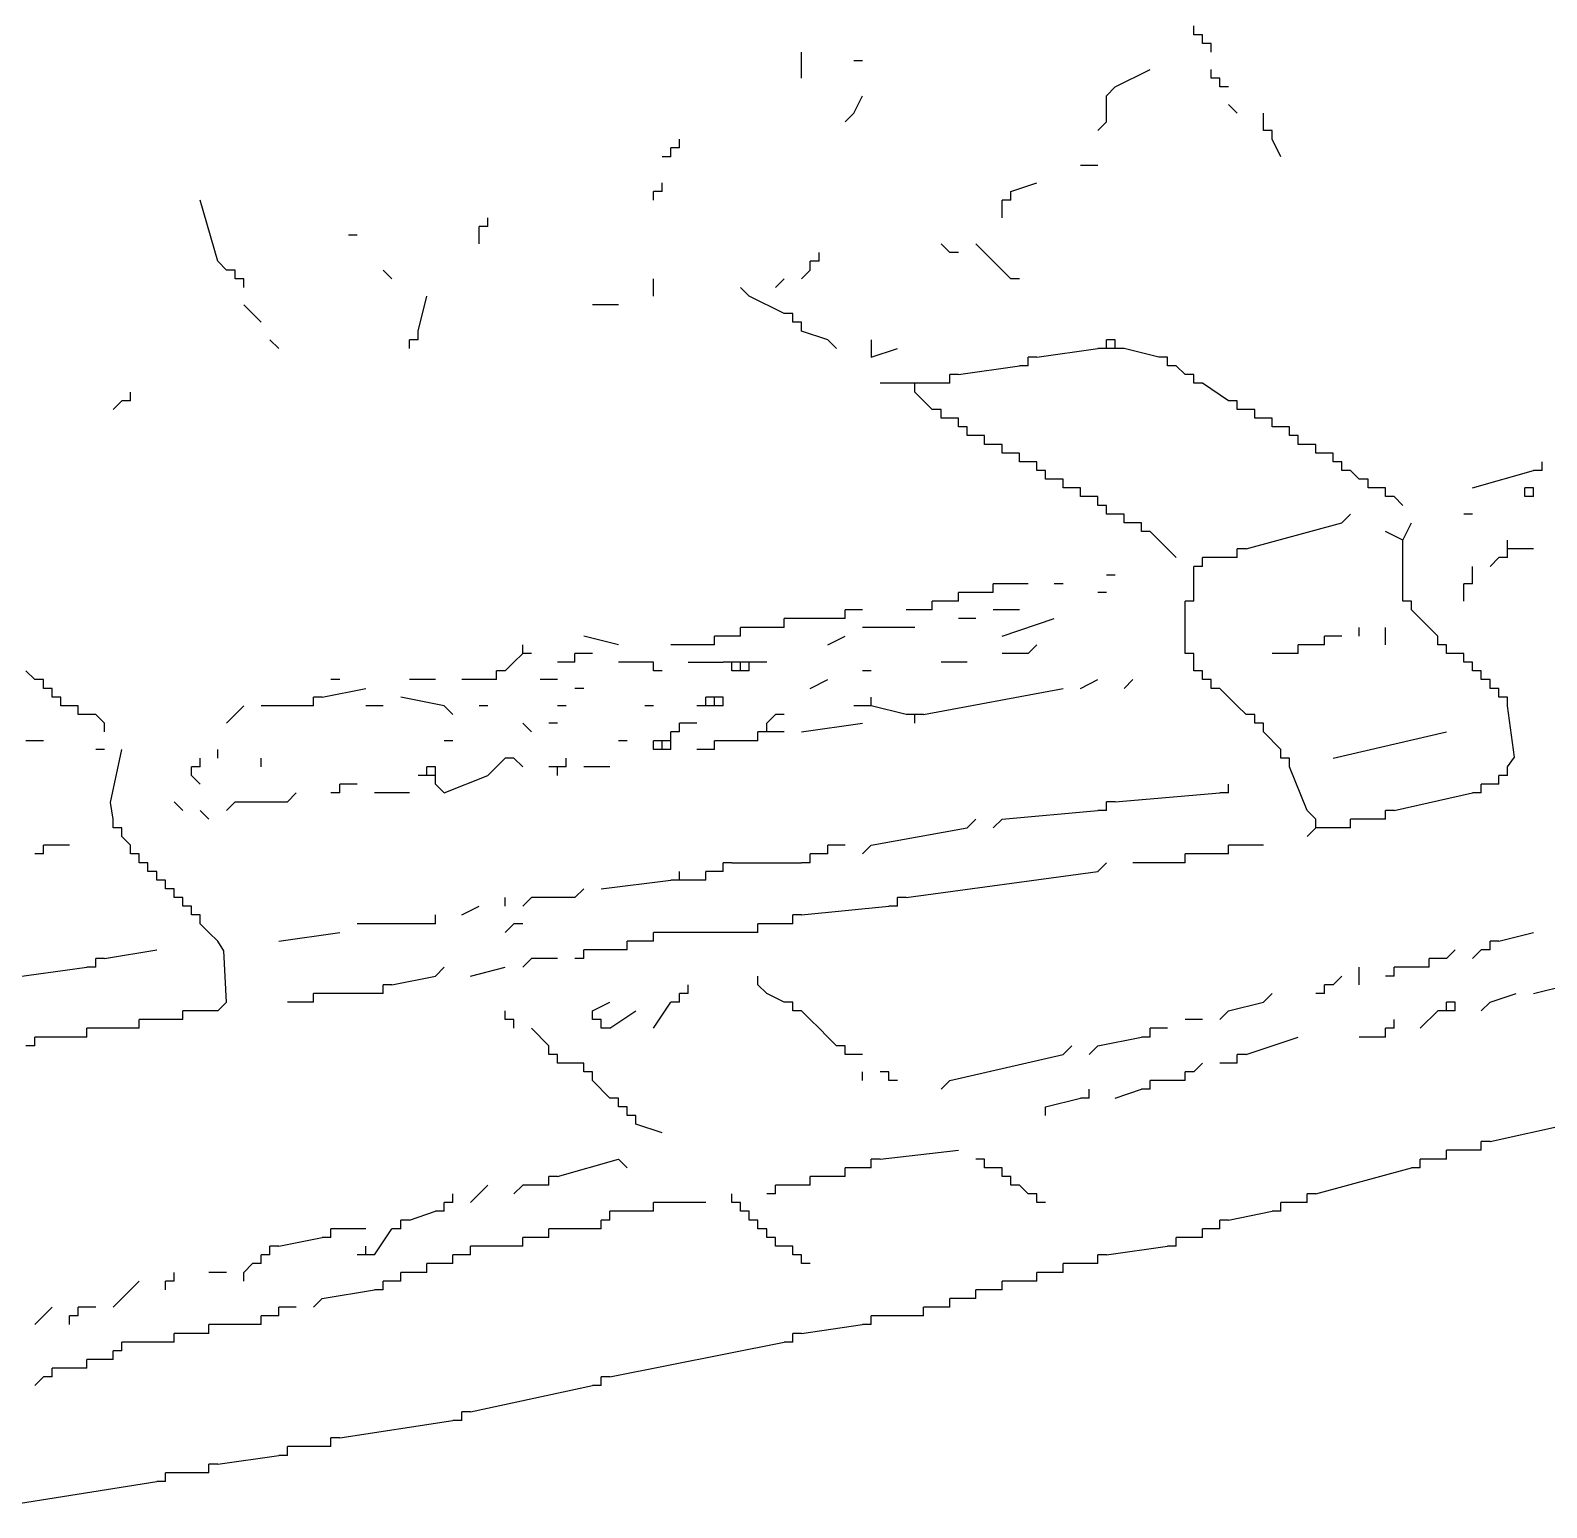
# Model space of a CAD drawing. Extents: x 0.03 to 8.61, y 0.04 to 5.34.
# Drawn here: x 5.547 to 6.765, y 0.448 to 1.635 of the extents above; entities that cross this region are included whole.
import ezdxf

# ---------------------------------------------------------------- set-up
doc = ezdxf.new("R2010")
doc.units = 0

msp = doc.modelspace()

# ---------------------------------------------------------------- linework, layer by layer
at = {"color": 7, "linetype": 'CONTINUOUS'}
for p, q in [((6.482, 1.631), (6.482, 1.638)), ((6.489, 1.631), (6.482, 1.631)), ((6.489, 1.624), (6.489, 1.631)), ((6.496, 1.624), (6.489, 1.624)), ((6.496, 1.617), (6.496, 1.624)), ((6.216, 1.61), (6.209, 1.61)), ((6.419, 1.589), (6.447, 1.603)), ((6.496, 1.596), (6.496, 1.603)), ((6.503, 1.596), (6.496, 1.596)), ((6.503, 1.589), (6.503, 1.596)), ((6.412, 1.582), (6.419, 1.589)), ((6.51, 1.589), (6.503, 1.589)), ((6.412, 1.561), (6.412, 1.582)), ((6.517, 1.568), (6.51, 1.575)), ((6.202, 1.561), (6.209, 1.568)), ((6.405, 1.554), (6.412, 1.561)), ((6.538, 1.561), (6.538, 1.568)), ((6.538, 1.554), (6.538, 1.561)), ((6.545, 1.554), (6.538, 1.554)), ((6.545, 1.547), (6.545, 1.554)), ((6.552, 1.533), (6.545, 1.547)), ((6.405, 1.526), (6.391, 1.526)), ((6.055, 1.505), (6.055, 1.512)), ((6.335, 1.505), (6.356, 1.512)), ((6.055, 1.505), (6.048, 1.505)), ((6.048, 1.498), (6.048, 1.505)), ((6.335, 1.498), (6.335, 1.505)), ((6.335, 1.498), (6.328, 1.498)), ((6.328, 1.491), (6.328, 1.498)), ((6.328, 1.484), (6.328, 1.491)), ((5.915, 1.477), (5.908, 1.477)), ((5.908, 1.47), (5.908, 1.477)), ((5.915, 1.477), (5.915, 1.484)), ((5.908, 1.463), (5.908, 1.47)), ((6.286, 1.456), (6.279, 1.463)), ((6.314, 1.456), (6.307, 1.463)), ((6.181, 1.449), (6.181, 1.456)), ((6.293, 1.456), (6.286, 1.456)), ((6.321, 1.449), (6.314, 1.456)), ((5.705, 1.442), (5.698, 1.449)), ((5.712, 1.442), (5.705, 1.442)), ((5.712, 1.435), (5.712, 1.442)), ((6.167, 1.435), (6.174, 1.442)), ((6.181, 1.449), (6.174, 1.449)), ((6.174, 1.442), (6.174, 1.449)), ((6.328, 1.442), (6.321, 1.449)), ((6.335, 1.435), (6.328, 1.442)), ((5.719, 1.435), (5.712, 1.435)), ((5.719, 1.428), (5.719, 1.435)), ((6.048, 1.421), (6.048, 1.435)), ((6.125, 1.421), (6.118, 1.428)), ((6.146, 1.428), (6.153, 1.435)), ((6.342, 1.435), (6.335, 1.435)), ((5.726, 1.407), (5.719, 1.414)), ((5.859, 1.393), (5.866, 1.421)), ((6.02, 1.414), (5.999, 1.414)), ((6.153, 1.407), (6.125, 1.421)), ((5.733, 1.4), (5.726, 1.407)), ((6.16, 1.407), (6.153, 1.407)), ((6.16, 1.4), (6.16, 1.407)), ((5.859, 1.386), (5.859, 1.393)), ((6.167, 1.4), (6.16, 1.4)), ((6.167, 1.393), (6.167, 1.4)), ((6.188, 1.386), (6.167, 1.393)), ((5.747, 1.379), (5.74, 1.386)), ((5.859, 1.386), (5.852, 1.386)), ((5.852, 1.379), (5.852, 1.386)), ((6.195, 1.379), (6.188, 1.386)), ((6.223, 1.386), (6.223, 1.372)), ((6.223, 1.372), (6.244, 1.379)), ((6.356, 1.372), (6.405, 1.379)), ((6.419, 1.386), (6.412, 1.386)), ((6.412, 1.379), (6.412, 1.386)), ((6.419, 1.379), (6.419, 1.386)), ((6.293, 1.358), (6.342, 1.365)), ((6.356, 1.372), (6.349, 1.372)), ((6.349, 1.365), (6.349, 1.372)), ((6.293, 1.358), (6.286, 1.358)), ((6.286, 1.351), (6.286, 1.358)), ((5.628, 1.337), (5.628, 1.344)), ((6.251, 1.351), (6.23, 1.351)), ((6.258, 1.351), (6.251, 1.351)), ((6.265, 1.351), (6.258, 1.351)), ((6.258, 1.344), (6.258, 1.351)), ((6.279, 1.351), (6.265, 1.351)), ((6.489, 1.351), (6.482, 1.351)), ((5.614, 1.33), (5.621, 1.337)), ((5.628, 1.337), (5.621, 1.337)), ((6.279, 1.33), (6.272, 1.33)), ((6.279, 1.323), (6.279, 1.33)), ((6.524, 1.33), (6.517, 1.33)), ((6.286, 1.323), (6.279, 1.323)), ((6.293, 1.323), (6.286, 1.323)), ((6.293, 1.316), (6.293, 1.323)), ((6.3, 1.316), (6.293, 1.316)), ((6.3, 1.309), (6.3, 1.316)), ((6.538, 1.323), (6.531, 1.323)), ((6.552, 1.316), (6.545, 1.316)), ((6.307, 1.309), (6.3, 1.309)), ((6.314, 1.309), (6.307, 1.309)), ((6.314, 1.302), (6.314, 1.309)), ((6.321, 1.302), (6.314, 1.302)), ((6.328, 1.302), (6.321, 1.302)), ((6.328, 1.295), (6.328, 1.302)), ((6.335, 1.295), (6.328, 1.295)), ((6.342, 1.295), (6.335, 1.295)), ((6.342, 1.288), (6.342, 1.295)), ((6.573, 1.302), (6.566, 1.302)), ((6.587, 1.295), (6.58, 1.295)), ((6.349, 1.288), (6.342, 1.288)), ((6.356, 1.288), (6.349, 1.288)), ((6.356, 1.281), (6.356, 1.288)), ((6.363, 1.281), (6.356, 1.281)), ((6.363, 1.274), (6.363, 1.281)), ((6.601, 1.288), (6.594, 1.288)), ((6.601, 1.281), (6.601, 1.288)), ((6.608, 1.281), (6.601, 1.281)), ((6.615, 1.274), (6.608, 1.281)), ((6.706, 1.267), (6.755, 1.281)), ((6.762, 1.281), (6.755, 1.281)), ((6.762, 1.281), (6.762, 1.288)), ((6.37, 1.274), (6.363, 1.274)), ((6.377, 1.274), (6.37, 1.274)), ((6.377, 1.267), (6.377, 1.274)), ((6.384, 1.267), (6.377, 1.267)), ((6.391, 1.267), (6.384, 1.267)), ((6.391, 1.26), (6.391, 1.267)), ((6.622, 1.274), (6.615, 1.274)), ((6.622, 1.267), (6.622, 1.274)), ((6.629, 1.267), (6.622, 1.267)), ((6.636, 1.267), (6.629, 1.267)), ((6.748, 1.26), (6.748, 1.267)), ((6.398, 1.26), (6.391, 1.26)), ((6.405, 1.26), (6.398, 1.26)), ((6.405, 1.253), (6.405, 1.26)), ((6.643, 1.26), (6.636, 1.26)), ((6.65, 1.253), (6.643, 1.26)), ((6.412, 1.253), (6.405, 1.253)), ((6.412, 1.246), (6.412, 1.253)), ((6.419, 1.246), (6.412, 1.246)), ((6.426, 1.246), (6.419, 1.246)), ((6.426, 1.239), (6.426, 1.246)), ((6.601, 1.239), (6.608, 1.246)), ((6.433, 1.239), (6.426, 1.239)), ((6.447, 1.232), (6.44, 1.232)), ((6.461, 1.218), (6.447, 1.232)), ((6.524, 1.218), (6.601, 1.239)), ((6.65, 1.225), (6.636, 1.232)), ((6.65, 1.225), (6.657, 1.239)), ((6.468, 1.211), (6.461, 1.218)), ((6.524, 1.218), (6.517, 1.218)), ((6.517, 1.211), (6.517, 1.218)), ((6.65, 1.183), (6.65, 1.225)), ((6.741, 1.218), (6.734, 1.218)), ((6.734, 1.211), (6.734, 1.218)), ((6.496, 1.211), (6.489, 1.211)), ((6.489, 1.204), (6.489, 1.211)), ((6.51, 1.211), (6.496, 1.211)), ((6.517, 1.211), (6.51, 1.211)), ((6.72, 1.204), (6.727, 1.211)), ((6.734, 1.211), (6.727, 1.211)), ((6.419, 1.197), (6.412, 1.197)), ((6.489, 1.204), (6.482, 1.204)), ((6.482, 1.197), (6.482, 1.204)), ((6.482, 1.183), (6.482, 1.197)), ((6.706, 1.197), (6.706, 1.204)), ((6.706, 1.19), (6.706, 1.197)), ((6.3, 1.183), (6.293, 1.183)), ((6.293, 1.176), (6.293, 1.183)), ((6.314, 1.183), (6.3, 1.183)), ((6.321, 1.183), (6.314, 1.183)), ((6.328, 1.19), (6.321, 1.19)), ((6.321, 1.183), (6.321, 1.19)), ((6.349, 1.19), (6.328, 1.19)), ((6.377, 1.19), (6.37, 1.19)), ((6.482, 1.176), (6.482, 1.183)), ((6.65, 1.176), (6.65, 1.183)), ((6.706, 1.19), (6.699, 1.19)), ((6.699, 1.183), (6.699, 1.19)), ((6.279, 1.176), (6.272, 1.176)), ((6.272, 1.169), (6.272, 1.176)), ((6.286, 1.176), (6.279, 1.176)), ((6.293, 1.176), (6.286, 1.176)), ((6.482, 1.176), (6.475, 1.176)), ((6.475, 1.169), (6.475, 1.176)), ((6.657, 1.176), (6.65, 1.176)), ((6.657, 1.169), (6.657, 1.176)), ((6.16, 1.162), (6.153, 1.162)), ((6.153, 1.155), (6.153, 1.162)), ((6.195, 1.162), (6.16, 1.162)), ((6.202, 1.162), (6.195, 1.162)), ((6.209, 1.169), (6.202, 1.169)), ((6.202, 1.162), (6.202, 1.169)), ((6.216, 1.169), (6.209, 1.169)), ((6.265, 1.169), (6.251, 1.169)), ((6.272, 1.169), (6.265, 1.169)), ((6.475, 1.141), (6.475, 1.169)), ((6.671, 1.155), (6.657, 1.169)), ((6.02, 1.141), (5.992, 1.148)), ((6.104, 1.148), (6.097, 1.148)), ((6.097, 1.141), (6.097, 1.148)), ((6.111, 1.148), (6.104, 1.148)), ((6.118, 1.148), (6.111, 1.148)), ((6.125, 1.155), (6.118, 1.155)), ((6.118, 1.148), (6.118, 1.155)), ((6.146, 1.155), (6.125, 1.155)), ((6.153, 1.155), (6.146, 1.155)), ((6.258, 1.155), (6.216, 1.155)), ((6.594, 1.148), (6.587, 1.148)), ((6.587, 1.141), (6.587, 1.148)), ((6.601, 1.148), (6.594, 1.148)), ((6.615, 1.148), (6.615, 1.155)), ((6.636, 1.141), (6.636, 1.155)), ((6.678, 1.148), (6.671, 1.155)), ((6.678, 1.141), (6.678, 1.148)), ((5.936, 1.127), (5.943, 1.134)), ((5.943, 1.134), (5.943, 1.141)), ((5.95, 1.134), (5.943, 1.134)), ((5.992, 1.134), (5.985, 1.134)), ((5.985, 1.127), (5.985, 1.134)), ((5.999, 1.134), (5.992, 1.134)), ((6.09, 1.141), (6.062, 1.141)), ((6.097, 1.141), (6.09, 1.141)), ((6.475, 1.134), (6.475, 1.141)), ((6.482, 1.134), (6.475, 1.134)), ((6.482, 1.127), (6.482, 1.134)), ((6.559, 1.134), (6.545, 1.134)), ((6.566, 1.134), (6.559, 1.134)), ((6.573, 1.141), (6.566, 1.141)), ((6.566, 1.134), (6.566, 1.141)), ((6.58, 1.141), (6.573, 1.141)), ((6.587, 1.141), (6.58, 1.141)), ((6.685, 1.141), (6.678, 1.141)), ((6.685, 1.134), (6.685, 1.141)), ((6.692, 1.134), (6.685, 1.134)), ((6.699, 1.134), (6.692, 1.134)), ((5.929, 1.12), (5.936, 1.127)), ((5.978, 1.127), (5.971, 1.127)), ((5.985, 1.127), (5.978, 1.127)), ((6.041, 1.127), (6.02, 1.127)), ((6.482, 1.12), (6.482, 1.127)), ((6.706, 1.127), (6.699, 1.127)), ((6.706, 1.12), (6.706, 1.127)), ((5.551, 1.113), (5.544, 1.12)), ((5.558, 1.113), (5.551, 1.113)), ((5.558, 1.106), (5.558, 1.113)), ((5.796, 1.113), (5.789, 1.113)), ((5.873, 1.113), (5.852, 1.113)), ((5.915, 1.113), (5.894, 1.113)), ((5.929, 1.12), (5.922, 1.12)), ((5.922, 1.113), (5.922, 1.12)), ((5.971, 1.113), (5.957, 1.113)), ((6.489, 1.12), (6.482, 1.12)), ((6.489, 1.113), (6.489, 1.12)), ((6.496, 1.113), (6.489, 1.113)), ((6.496, 1.106), (6.496, 1.113)), ((6.713, 1.12), (6.706, 1.12)), ((6.72, 1.113), (6.713, 1.113)), ((6.72, 1.106), (6.72, 1.113)), ((5.565, 1.106), (5.558, 1.106)), ((5.565, 1.099), (5.565, 1.106)), ((5.572, 1.099), (5.565, 1.099)), ((5.572, 1.092), (5.572, 1.099)), ((5.782, 1.099), (5.775, 1.099)), ((5.775, 1.092), (5.775, 1.099)), ((5.782, 1.099), (5.817, 1.106)), ((5.992, 1.106), (5.985, 1.106)), ((6.104, 1.092), (6.104, 1.099)), ((6.223, 1.092), (6.223, 1.099)), ((6.265, 1.085), (6.377, 1.106)), ((6.503, 1.106), (6.496, 1.106)), ((6.51, 1.099), (6.503, 1.106)), ((6.517, 1.092), (6.51, 1.099)), ((6.727, 1.106), (6.72, 1.106)), ((6.727, 1.099), (6.727, 1.106)), ((6.734, 1.099), (6.727, 1.099)), ((5.579, 1.092), (5.572, 1.092)), ((5.586, 1.092), (5.579, 1.092)), ((5.586, 1.085), (5.586, 1.092)), ((5.593, 1.085), (5.586, 1.085)), ((5.607, 1.078), (5.6, 1.085)), ((5.705, 1.078), (5.719, 1.092)), ((5.768, 1.092), (5.733, 1.092)), ((5.775, 1.092), (5.768, 1.092)), ((5.831, 1.092), (5.817, 1.092)), ((6.09, 1.092), (6.083, 1.092)), ((6.097, 1.092), (6.09, 1.092)), ((6.104, 1.092), (6.097, 1.092)), ((6.216, 1.092), (6.209, 1.092)), ((6.223, 1.092), (6.216, 1.092)), ((6.251, 1.085), (6.223, 1.092)), ((6.524, 1.085), (6.517, 1.092)), ((6.531, 1.085), (6.524, 1.085)), ((6.531, 1.078), (6.531, 1.085)), ((6.7396, 1.0507), (6.734, 1.092)), ((5.607, 1.071), (5.607, 1.078)), ((6.083, 1.078), (6.076, 1.078)), ((6.139, 1.071), (6.139, 1.078)), ((6.538, 1.078), (6.531, 1.078)), ((6.538, 1.071), (6.538, 1.078)), ((5.551, 1.064), (5.544, 1.064)), ((5.558, 1.064), (5.551, 1.064)), ((6.027, 1.064), (6.02, 1.064)), ((6.055, 1.064), (6.048, 1.064)), ((6.048, 1.057), (6.048, 1.064)), ((6.062, 1.064), (6.055, 1.064)), ((6.055, 1.057), (6.055, 1.064)), ((6.069, 1.071), (6.062, 1.071)), ((6.062, 1.057), (6.062, 1.064)), ((6.104, 1.064), (6.097, 1.064)), ((6.097, 1.057), (6.097, 1.064)), ((6.125, 1.064), (6.104, 1.064)), ((6.552, 1.057), (6.538, 1.071)), ((6.594, 1.05), (6.685, 1.071)), ((5.607, 1.057), (5.6, 1.057)), ((5.6119, 1.0143), (5.621, 1.057)), ((5.943, 1.043), (5.936, 1.05)), ((5.978, 1.043), (5.978, 1.05)), ((6.552, 1.05), (6.552, 1.057)), ((6.559, 1.05), (6.552, 1.05)), ((6.559, 1.043), (6.559, 1.05)), ((6.734, 1.043), (6.7396, 1.0507)), ((5.684, 1.029), (5.677, 1.036)), ((5.866, 1.036), (5.859, 1.036)), ((5.873, 1.043), (5.866, 1.043)), ((5.866, 1.036), (5.866, 1.043)), ((5.873, 1.036), (5.866, 1.036)), ((5.873, 1.036), (5.873, 1.043)), ((5.915, 1.036), (5.922, 1.043)), ((5.803, 1.029), (5.796, 1.029)), ((5.796, 1.022), (5.796, 1.029)), ((5.81, 1.029), (5.803, 1.029)), ((5.614, 1.001), (5.6119, 1.0143)), ((5.67, 1.008), (5.663, 1.015)), ((5.705, 1.008), (5.712, 1.015)), ((5.712, 1.015), (5.754, 1.015)), ((5.754, 1.015), (5.761, 1.022)), ((5.796, 1.022), (5.789, 1.022)), ((5.852, 1.022), (5.824, 1.022)), ((6.419, 1.015), (6.412, 1.015)), ((6.412, 1.008), (6.412, 1.015)), ((6.419, 1.015), (6.503, 1.022)), ((6.713, 1.022), (6.706, 1.022)), ((5.614, 0.994), (5.614, 1.001)), ((5.691, 1.001), (5.684, 1.008)), ((6.3, 0.994), (6.307, 1.001)), ((6.321, 0.994), (6.328, 1.001)), ((6.328, 1.001), (6.405, 1.008)), ((6.412, 1.008), (6.405, 1.008)), ((6.58, 1.001), (6.573, 1.008)), ((6.58, 0.994), (6.58, 1.001)), ((6.636, 1.001), (6.629, 1.001)), ((5.621, 0.994), (5.614, 0.994)), ((5.621, 0.987), (5.621, 0.994)), ((5.628, 0.98), (5.621, 0.987)), ((6.223, 0.98), (6.3, 0.994)), ((6.573, 0.987), (6.58, 0.994)), ((6.608, 0.994), (6.601, 0.994)), ((5.565, 0.98), (5.558, 0.98)), ((5.558, 0.973), (5.558, 0.98)), ((5.579, 0.98), (5.565, 0.98)), ((5.628, 0.973), (5.628, 0.98)), ((6.195, 0.98), (6.188, 0.98)), ((6.188, 0.973), (6.188, 0.98)), ((6.517, 0.98), (6.51, 0.98)), ((6.51, 0.973), (6.51, 0.98)), ((6.538, 0.98), (6.517, 0.98)), ((5.558, 0.973), (5.551, 0.973)), ((5.635, 0.973), (5.628, 0.973)), ((5.635, 0.966), (5.635, 0.973)), ((5.642, 0.966), (5.635, 0.966)), ((5.642, 0.959), (5.642, 0.966)), ((6.111, 0.966), (6.104, 0.966)), ((6.104, 0.959), (6.104, 0.966)), ((6.111, 0.966), (6.167, 0.966)), ((6.174, 0.966), (6.167, 0.966)), ((6.174, 0.966), (6.174, 0.973)), ((6.405, 0.959), (6.412, 0.966)), ((6.468, 0.966), (6.433, 0.966)), ((6.475, 0.966), (6.468, 0.966)), ((6.482, 0.973), (6.475, 0.973)), ((6.475, 0.966), (6.475, 0.973)), ((6.503, 0.973), (6.482, 0.973)), ((6.51, 0.973), (6.503, 0.973)), ((5.649, 0.959), (5.642, 0.959)), ((5.649, 0.952), (5.649, 0.959)), ((5.656, 0.952), (5.649, 0.952)), ((5.656, 0.945), (5.656, 0.952)), ((6.006, 0.945), (6.062, 0.952)), ((6.069, 0.952), (6.062, 0.952)), ((6.069, 0.952), (6.069, 0.959)), ((6.076, 0.952), (6.069, 0.952)), ((6.097, 0.959), (6.09, 0.959)), ((6.104, 0.959), (6.097, 0.959)), ((6.251, 0.938), (6.405, 0.959)), ((5.663, 0.945), (5.656, 0.945)), ((5.663, 0.938), (5.663, 0.945)), ((5.67, 0.938), (5.663, 0.938)), ((5.67, 0.931), (5.67, 0.938)), ((5.929, 0.931), (5.929, 0.938)), ((5.943, 0.931), (5.95, 0.938)), ((5.985, 0.938), (5.95, 0.938)), ((6.251, 0.938), (6.244, 0.938)), ((6.244, 0.931), (6.244, 0.938)), ((5.677, 0.931), (5.67, 0.931)), ((5.677, 0.924), (5.677, 0.931)), ((5.894, 0.924), (5.908, 0.931)), ((6.167, 0.924), (6.237, 0.931)), ((5.684, 0.924), (5.677, 0.924)), ((5.691, 0.91), (5.684, 0.917)), ((5.866, 0.917), (5.81, 0.917)), ((5.873, 0.917), (5.866, 0.917)), ((5.929, 0.91), (5.936, 0.917)), ((5.943, 0.917), (5.936, 0.917)), ((6.139, 0.917), (6.132, 0.917)), ((6.132, 0.91), (6.132, 0.917)), ((6.153, 0.917), (6.139, 0.917)), ((6.167, 0.924), (6.16, 0.924)), ((6.16, 0.917), (6.16, 0.924)), ((5.698, 0.903), (5.691, 0.91)), ((5.7029, 0.8953), (5.698, 0.903)), ((5.747, 0.903), (5.796, 0.91)), ((6.034, 0.903), (6.027, 0.903)), ((6.027, 0.896), (6.027, 0.903)), ((6.041, 0.903), (6.034, 0.903)), ((6.048, 0.903), (6.041, 0.903)), ((6.055, 0.91), (6.048, 0.91)), ((6.048, 0.903), (6.048, 0.91)), ((6.125, 0.91), (6.055, 0.91)), ((6.727, 0.903), (6.72, 0.903)), ((6.72, 0.896), (6.72, 0.903)), ((6.727, 0.903), (6.755, 0.91)), ((5.607, 0.889), (5.649, 0.896)), ((5.705, 0.854), (5.7029, 0.8953)), ((5.999, 0.896), (5.992, 0.896)), ((5.992, 0.889), (5.992, 0.896)), ((6.02, 0.896), (5.999, 0.896)), ((6.027, 0.896), (6.02, 0.896)), ((6.685, 0.889), (6.692, 0.896)), ((6.706, 0.889), (6.713, 0.896)), ((6.72, 0.896), (6.713, 0.896)), ((5.439, 0.861), (5.593, 0.882)), ((5.6, 0.882), (5.593, 0.882)), ((5.607, 0.889), (5.6, 0.889)), ((5.6, 0.882), (5.6, 0.889)), ((5.873, 0.875), (5.88, 0.882)), ((5.901, 0.875), (5.929, 0.882)), ((5.943, 0.882), (5.95, 0.889)), ((5.971, 0.889), (5.95, 0.889)), ((5.992, 0.889), (5.985, 0.889)), ((6.615, 0.868), (6.615, 0.882)), ((6.65, 0.882), (6.643, 0.882)), ((6.643, 0.875), (6.643, 0.882)), ((6.664, 0.882), (6.65, 0.882)), ((6.671, 0.882), (6.664, 0.882)), ((6.678, 0.889), (6.671, 0.889)), ((6.671, 0.882), (6.671, 0.889)), ((6.685, 0.889), (6.678, 0.889)), ((5.838, 0.868), (5.831, 0.868)), ((5.831, 0.861), (5.831, 0.868)), ((5.838, 0.868), (5.873, 0.875)), ((6.076, 0.861), (6.076, 0.868)), ((6.132, 0.868), (6.132, 0.875)), ((6.139, 0.861), (6.132, 0.868)), ((6.594, 0.868), (6.587, 0.868)), ((6.587, 0.861), (6.587, 0.868)), ((6.594, 0.868), (6.601, 0.875)), ((6.643, 0.875), (6.636, 0.875)), ((6.755, 0.861), (6.783, 0.868)), ((5.768, 0.854), (5.754, 0.854)), ((5.775, 0.854), (5.768, 0.854)), ((5.782, 0.861), (5.775, 0.861)), ((5.775, 0.854), (5.775, 0.861)), ((5.824, 0.861), (5.782, 0.861)), ((5.999, 0.847), (6.013, 0.854)), ((6.048, 0.833), (6.062, 0.854)), ((6.069, 0.854), (6.062, 0.854)), ((6.076, 0.861), (6.069, 0.861)), ((6.069, 0.854), (6.069, 0.861)), ((6.153, 0.854), (6.139, 0.861)), ((6.16, 0.854), (6.153, 0.854)), ((6.16, 0.847), (6.16, 0.854)), ((6.51, 0.847), (6.538, 0.854)), ((6.538, 0.854), (6.545, 0.861)), ((6.587, 0.861), (6.58, 0.861)), ((6.692, 0.854), (6.685, 0.854)), ((6.685, 0.847), (6.685, 0.854)), ((6.692, 0.847), (6.692, 0.854)), ((6.713, 0.847), (6.72, 0.854)), ((6.72, 0.854), (6.741, 0.861)), ((5.929, 0.84), (5.929, 0.847)), ((5.999, 0.84), (5.999, 0.847)), ((6.013, 0.833), (6.034, 0.847)), ((6.167, 0.847), (6.16, 0.847)), ((6.174, 0.84), (6.167, 0.847)), ((6.503, 0.84), (6.51, 0.847)), ((6.664, 0.833), (6.678, 0.847)), ((6.685, 0.847), (6.678, 0.847)), ((6.692, 0.847), (6.685, 0.847)), ((5.635, 0.833), (5.628, 0.833)), ((5.936, 0.84), (5.929, 0.84)), ((5.936, 0.833), (5.936, 0.84)), ((5.964, 0.819), (5.95, 0.833)), ((6.006, 0.84), (5.999, 0.84)), ((6.006, 0.833), (6.006, 0.84)), ((6.013, 0.833), (6.006, 0.833)), ((6.181, 0.833), (6.174, 0.84)), ((6.188, 0.826), (6.181, 0.833)), ((6.454, 0.833), (6.447, 0.833)), ((6.447, 0.826), (6.447, 0.833)), ((6.461, 0.833), (6.454, 0.833)), ((6.489, 0.84), (6.475, 0.84)), ((6.643, 0.833), (6.636, 0.833)), ((6.636, 0.826), (6.636, 0.833)), ((6.643, 0.833), (6.643, 0.84)), ((5.551, 0.819), (5.544, 0.819)), ((5.593, 0.826), (5.586, 0.826)), ((5.964, 0.812), (5.964, 0.819)), ((6.195, 0.819), (6.188, 0.826)), ((6.202, 0.819), (6.195, 0.819)), ((6.202, 0.812), (6.202, 0.819)), ((6.377, 0.812), (6.384, 0.819)), ((6.398, 0.812), (6.405, 0.819)), ((6.405, 0.819), (6.44, 0.826)), ((6.447, 0.826), (6.44, 0.826)), ((6.524, 0.812), (6.566, 0.826)), ((6.629, 0.826), (6.615, 0.826)), ((6.636, 0.826), (6.629, 0.826)), ((5.971, 0.812), (5.964, 0.812)), ((5.971, 0.805), (5.971, 0.812)), ((5.978, 0.805), (5.971, 0.805)), ((5.985, 0.805), (5.978, 0.805)), ((5.992, 0.805), (5.985, 0.805)), ((5.992, 0.798), (5.992, 0.805)), ((6.209, 0.812), (6.202, 0.812)), ((6.216, 0.812), (6.209, 0.812)), ((6.286, 0.791), (6.377, 0.812)), ((6.482, 0.798), (6.489, 0.805)), ((6.51, 0.805), (6.503, 0.805)), ((6.517, 0.805), (6.51, 0.805)), ((6.524, 0.812), (6.517, 0.812)), ((6.517, 0.805), (6.517, 0.812)), ((5.999, 0.798), (5.992, 0.798)), ((5.999, 0.791), (5.999, 0.798)), ((6.216, 0.791), (6.216, 0.798)), ((6.237, 0.798), (6.23, 0.798)), ((6.237, 0.791), (6.237, 0.798)), ((6.482, 0.798), (6.475, 0.798)), ((6.475, 0.791), (6.475, 0.798)), ((6.013, 0.777), (5.999, 0.791)), ((6.244, 0.791), (6.237, 0.791)), ((6.279, 0.784), (6.286, 0.791)), ((6.398, 0.777), (6.398, 0.784)), ((6.419, 0.777), (6.44, 0.784)), ((6.447, 0.784), (6.44, 0.784)), ((6.454, 0.791), (6.447, 0.791)), ((6.447, 0.784), (6.447, 0.791)), ((6.468, 0.791), (6.454, 0.791)), ((6.475, 0.791), (6.468, 0.791)), ((6.02, 0.777), (6.013, 0.777)), ((6.02, 0.77), (6.02, 0.777)), ((6.027, 0.77), (6.02, 0.77)), ((6.027, 0.763), (6.027, 0.77)), ((6.363, 0.77), (6.391, 0.777)), ((6.363, 0.763), (6.363, 0.77)), ((6.398, 0.777), (6.391, 0.777)), ((6.034, 0.763), (6.027, 0.763)), ((6.034, 0.756), (6.034, 0.763)), ((6.055, 0.749), (6.034, 0.756)), ((6.692, 0.735), (6.685, 0.735)), ((6.685, 0.728), (6.685, 0.735)), ((6.706, 0.735), (6.692, 0.735)), ((6.713, 0.735), (6.706, 0.735)), ((6.72, 0.742), (6.713, 0.742)), ((6.713, 0.735), (6.713, 0.742)), ((5.971, 0.714), (6.02, 0.728)), ((6.027, 0.721), (6.02, 0.728)), ((6.209, 0.721), (6.202, 0.721)), ((6.216, 0.721), (6.209, 0.721)), ((6.321, 0.721), (6.314, 0.721)), ((6.328, 0.721), (6.321, 0.721)), ((6.58, 0.7), (6.657, 0.721)), ((6.664, 0.721), (6.657, 0.721)), ((6.671, 0.728), (6.664, 0.728)), ((6.664, 0.721), (6.664, 0.728)), ((6.678, 0.728), (6.671, 0.728)), ((6.685, 0.728), (6.678, 0.728)), ((5.908, 0.7), (5.915, 0.707)), ((5.936, 0.7), (5.943, 0.707)), ((5.957, 0.707), (5.943, 0.707)), ((5.964, 0.707), (5.957, 0.707)), ((5.971, 0.714), (5.964, 0.714)), ((5.964, 0.707), (5.964, 0.714)), ((6.335, 0.714), (6.328, 0.714)), ((6.342, 0.707), (6.335, 0.707)), ((6.349, 0.7), (6.342, 0.707)), ((5.887, 0.693), (5.887, 0.7)), ((5.901, 0.693), (5.908, 0.7)), ((6.111, 0.693), (6.111, 0.7)), ((6.356, 0.7), (6.349, 0.7)), ((6.356, 0.693), (6.356, 0.7)), ((6.58, 0.7), (6.573, 0.7)), ((6.573, 0.693), (6.573, 0.7)), ((5.852, 0.679), (5.873, 0.686)), ((5.88, 0.686), (5.873, 0.686)), ((5.887, 0.693), (5.88, 0.693)), ((5.88, 0.686), (5.88, 0.693)), ((6.02, 0.686), (6.013, 0.686)), ((6.013, 0.679), (6.013, 0.686)), ((6.041, 0.686), (6.02, 0.686)), ((6.048, 0.686), (6.041, 0.686)), ((6.055, 0.693), (6.048, 0.693)), ((6.048, 0.686), (6.048, 0.693)), ((6.09, 0.693), (6.055, 0.693)), ((6.118, 0.693), (6.111, 0.693)), ((6.118, 0.686), (6.118, 0.693)), ((6.363, 0.693), (6.356, 0.693)), ((6.51, 0.679), (6.545, 0.686)), ((6.552, 0.686), (6.545, 0.686)), ((6.559, 0.693), (6.552, 0.693)), ((6.552, 0.686), (6.552, 0.693)), ((6.566, 0.693), (6.559, 0.693)), ((6.573, 0.693), (6.566, 0.693)), ((5.796, 0.672), (5.789, 0.672)), ((5.789, 0.665), (5.789, 0.672)), ((5.817, 0.672), (5.796, 0.672)), ((5.824, 0.651), (5.838, 0.672)), ((5.845, 0.672), (5.838, 0.672)), ((5.852, 0.679), (5.845, 0.679)), ((5.845, 0.672), (5.845, 0.679)), ((5.971, 0.672), (5.964, 0.672)), ((5.964, 0.665), (5.964, 0.672)), ((5.999, 0.672), (5.971, 0.672)), ((6.006, 0.672), (5.999, 0.672)), ((6.013, 0.679), (6.006, 0.679)), ((6.006, 0.672), (6.006, 0.679)), ((6.132, 0.672), (6.132, 0.679)), ((6.139, 0.665), (6.139, 0.672)), ((6.496, 0.672), (6.489, 0.672)), ((6.489, 0.665), (6.489, 0.672)), ((6.51, 0.679), (6.503, 0.679)), ((6.503, 0.672), (6.503, 0.679)), ((5.747, 0.658), (5.74, 0.658)), ((5.74, 0.651), (5.74, 0.658)), ((5.747, 0.658), (5.782, 0.665)), ((5.789, 0.665), (5.782, 0.665)), ((5.817, 0.651), (5.817, 0.658)), ((5.908, 0.658), (5.901, 0.658)), ((5.901, 0.651), (5.901, 0.658)), ((5.936, 0.658), (5.908, 0.658)), ((5.943, 0.658), (5.936, 0.658)), ((5.95, 0.665), (5.943, 0.665)), ((5.943, 0.658), (5.943, 0.665)), ((5.957, 0.665), (5.95, 0.665)), ((5.964, 0.665), (5.957, 0.665)), ((6.146, 0.665), (6.139, 0.665)), ((6.146, 0.658), (6.146, 0.665)), ((6.16, 0.658), (6.153, 0.658)), ((6.16, 0.651), (6.16, 0.658)), ((6.412, 0.651), (6.461, 0.658)), ((6.468, 0.658), (6.461, 0.658)), ((6.475, 0.665), (6.468, 0.665)), ((6.468, 0.658), (6.468, 0.665)), ((5.74, 0.651), (5.733, 0.651)), ((5.733, 0.644), (5.733, 0.651)), ((5.817, 0.651), (5.81, 0.651)), ((5.824, 0.651), (5.817, 0.651)), ((5.894, 0.651), (5.887, 0.651)), ((5.887, 0.644), (5.887, 0.651)), ((5.901, 0.651), (5.894, 0.651)), ((6.167, 0.651), (6.16, 0.651)), ((6.167, 0.644), (6.167, 0.651)), ((6.412, 0.651), (6.405, 0.651)), ((6.405, 0.644), (6.405, 0.651)), ((5.663, 0.63), (5.663, 0.637)), ((5.705, 0.637), (5.691, 0.637)), ((5.719, 0.637), (5.726, 0.644)), ((5.719, 0.63), (5.719, 0.637)), ((5.733, 0.644), (5.726, 0.644)), ((5.852, 0.637), (5.845, 0.637)), ((5.845, 0.63), (5.845, 0.637)), ((5.859, 0.637), (5.852, 0.637)), ((5.866, 0.637), (5.859, 0.637)), ((5.873, 0.644), (5.866, 0.644)), ((5.866, 0.637), (5.866, 0.644)), ((5.88, 0.644), (5.873, 0.644)), ((5.887, 0.644), (5.88, 0.644)), ((6.363, 0.637), (6.356, 0.637)), ((6.356, 0.63), (6.356, 0.637)), ((6.37, 0.637), (6.363, 0.637)), ((6.377, 0.637), (6.37, 0.637)), ((6.384, 0.644), (6.377, 0.644)), ((6.377, 0.637), (6.377, 0.644)), ((6.398, 0.644), (6.384, 0.644)), ((6.405, 0.644), (6.398, 0.644)), ((5.614, 0.609), (5.628, 0.623)), ((5.628, 0.623), (5.635, 0.63)), ((5.663, 0.63), (5.656, 0.63)), ((5.656, 0.623), (5.656, 0.63)), ((5.831, 0.623), (5.824, 0.623)), ((5.831, 0.623), (5.831, 0.63)), ((5.845, 0.63), (5.838, 0.63)), ((6.314, 0.623), (6.307, 0.623)), ((6.321, 0.623), (6.314, 0.623)), ((6.335, 0.63), (6.328, 0.63)), ((6.328, 0.623), (6.328, 0.63)), ((6.349, 0.63), (6.335, 0.63)), ((6.356, 0.63), (6.349, 0.63)), ((5.558, 0.602), (5.565, 0.609)), ((5.593, 0.609), (5.586, 0.609)), ((5.586, 0.602), (5.586, 0.609)), ((5.6, 0.609), (5.593, 0.609)), ((5.754, 0.609), (5.747, 0.609)), ((5.747, 0.602), (5.747, 0.609)), ((5.761, 0.609), (5.754, 0.609)), ((5.775, 0.609), (5.782, 0.616)), ((6.272, 0.609), (6.265, 0.609)), ((6.265, 0.602), (6.265, 0.609)), ((6.279, 0.609), (6.272, 0.609)), ((6.286, 0.609), (6.279, 0.609)), ((6.293, 0.616), (6.286, 0.616)), ((6.286, 0.609), (6.286, 0.616)), ((6.307, 0.616), (6.3, 0.616)), ((5.551, 0.595), (5.558, 0.602)), ((5.586, 0.602), (5.579, 0.602)), ((5.579, 0.595), (5.579, 0.602)), ((5.74, 0.602), (5.733, 0.602)), ((5.733, 0.595), (5.733, 0.602)), ((5.747, 0.602), (5.74, 0.602)), ((6.23, 0.602), (6.223, 0.602)), ((6.223, 0.595), (6.223, 0.602)), ((6.258, 0.602), (6.23, 0.602)), ((5.67, 0.588), (5.663, 0.588)), ((5.663, 0.581), (5.663, 0.588)), ((5.684, 0.588), (5.67, 0.588)), ((5.691, 0.588), (5.684, 0.588)), ((5.698, 0.595), (5.691, 0.595)), ((5.691, 0.588), (5.691, 0.595)), ((5.726, 0.595), (5.698, 0.595)), ((5.733, 0.595), (5.726, 0.595)), ((6.167, 0.588), (6.16, 0.588)), ((6.16, 0.581), (6.16, 0.588)), ((6.167, 0.588), (6.216, 0.595)), ((6.223, 0.595), (6.216, 0.595)), ((5.621, 0.574), (5.614, 0.574)), ((5.614, 0.567), (5.614, 0.574)), ((5.628, 0.581), (5.621, 0.581)), ((5.621, 0.574), (5.621, 0.581)), ((5.656, 0.581), (5.628, 0.581)), ((5.663, 0.581), (5.656, 0.581)), ((6.013, 0.553), (6.153, 0.581)), ((6.16, 0.581), (6.153, 0.581)), ((5.6, 0.567), (5.593, 0.567)), ((5.593, 0.56), (5.593, 0.567)), ((5.607, 0.567), (5.6, 0.567)), ((5.614, 0.567), (5.607, 0.567)), ((5.551, 0.546), (5.558, 0.553)), ((5.565, 0.553), (5.558, 0.553)), ((5.572, 0.56), (5.565, 0.56)), ((5.565, 0.553), (5.565, 0.56)), ((5.586, 0.56), (5.572, 0.56)), ((5.593, 0.56), (5.586, 0.56)), ((6.013, 0.553), (6.006, 0.553)), ((6.006, 0.546), (6.006, 0.553)), ((5.901, 0.525), (5.999, 0.546)), ((6.006, 0.546), (5.999, 0.546)), ((5.894, 0.518), (5.894, 0.525)), ((5.796, 0.504), (5.887, 0.518)), ((5.894, 0.518), (5.887, 0.518)), ((5.796, 0.504), (5.789, 0.504)), ((5.789, 0.497), (5.789, 0.504)), ((5.698, 0.483), (5.747, 0.49)), ((5.754, 0.49), (5.747, 0.49)), ((5.761, 0.497), (5.754, 0.497)), ((5.782, 0.497), (5.761, 0.497)), ((5.789, 0.497), (5.782, 0.497)), ((5.663, 0.476), (5.656, 0.476)), ((5.656, 0.469), (5.656, 0.476)), ((5.684, 0.476), (5.663, 0.476)), ((5.691, 0.476), (5.684, 0.476)), ((5.698, 0.483), (5.691, 0.483)), ((5.691, 0.476), (5.691, 0.483)), ((5.516, 0.448), (5.649, 0.469)), ((5.656, 0.469), (5.649, 0.469))]:
    msp.add_line(p, q, dxfattribs=at)
at = {"color": 3, "linetype": 'CONTINUOUS'}
for p, q in [((6.167, 1.596), (6.167, 1.617)), ((6.209, 1.568), (6.216, 1.582)), ((6.069, 1.54), (6.069, 1.547)), ((6.069, 1.54), (6.062, 1.54)), ((6.062, 1.533), (6.062, 1.54)), ((6.062, 1.533), (6.055, 1.533)), ((5.698, 1.449), (5.684, 1.498)), ((5.81, 1.47), (5.803, 1.47)), ((5.838, 1.435), (5.831, 1.442)), ((6.412, 1.379), (6.405, 1.379)), ((6.419, 1.379), (6.412, 1.379)), ((6.426, 1.379), (6.419, 1.379)), ((6.454, 1.372), (6.426, 1.379)), ((6.349, 1.365), (6.342, 1.365)), ((6.461, 1.372), (6.454, 1.372)), ((6.461, 1.365), (6.461, 1.372)), ((6.468, 1.365), (6.461, 1.365)), ((6.475, 1.358), (6.468, 1.365)), ((6.482, 1.358), (6.475, 1.358)), ((6.482, 1.351), (6.482, 1.358)), ((6.272, 1.33), (6.258, 1.344)), ((6.286, 1.351), (6.279, 1.351)), ((6.51, 1.337), (6.489, 1.351)), ((6.517, 1.337), (6.51, 1.337)), ((6.517, 1.33), (6.517, 1.337)), ((6.531, 1.33), (6.524, 1.33)), ((6.531, 1.323), (6.531, 1.33)), ((6.545, 1.323), (6.538, 1.323)), ((6.545, 1.316), (6.545, 1.323)), ((6.559, 1.316), (6.552, 1.316)), ((6.559, 1.309), (6.559, 1.316)), ((6.566, 1.309), (6.559, 1.309)), ((6.566, 1.302), (6.566, 1.309)), ((6.58, 1.302), (6.573, 1.302)), ((6.58, 1.295), (6.58, 1.302)), ((6.594, 1.295), (6.587, 1.295)), ((6.594, 1.288), (6.594, 1.295)), ((6.755, 1.267), (6.748, 1.267)), ((6.755, 1.26), (6.755, 1.267)), ((6.755, 1.26), (6.748, 1.26)), ((6.734, 1.218), (6.734, 1.225)), ((6.755, 1.218), (6.741, 1.218)), ((6.412, 1.183), (6.405, 1.183)), ((6.699, 1.176), (6.699, 1.183)), ((6.307, 1.162), (6.293, 1.162)), ((6.342, 1.169), (6.321, 1.169)), ((6.328, 1.148), (6.37, 1.162)), ((6.188, 1.141), (6.202, 1.148)), ((6.349, 1.134), (6.328, 1.134)), ((6.349, 1.134), (6.356, 1.141)), ((6.048, 1.127), (6.041, 1.127)), ((6.048, 1.12), (6.048, 1.127)), ((6.076, 1.127), (6.104, 1.127)), ((6.111, 1.127), (6.104, 1.127)), ((6.118, 1.127), (6.111, 1.127)), ((6.111, 1.12), (6.111, 1.127)), ((6.125, 1.127), (6.118, 1.127)), ((6.118, 1.12), (6.118, 1.127)), ((6.132, 1.127), (6.125, 1.127)), ((6.125, 1.12), (6.125, 1.127)), ((6.139, 1.127), (6.132, 1.127)), ((6.3, 1.127), (6.279, 1.127)), ((6.055, 1.12), (6.048, 1.12)), ((6.118, 1.12), (6.111, 1.12)), ((6.125, 1.12), (6.118, 1.12)), ((6.174, 1.106), (6.188, 1.113)), ((6.223, 1.12), (6.216, 1.12)), ((6.391, 1.106), (6.405, 1.113)), ((6.426, 1.106), (6.433, 1.113)), ((5.88, 1.092), (5.845, 1.099)), ((6.097, 1.099), (6.09, 1.099)), ((6.09, 1.092), (6.09, 1.099)), ((6.104, 1.099), (6.097, 1.099)), ((6.097, 1.092), (6.097, 1.099)), ((5.887, 1.085), (5.88, 1.092)), ((5.915, 1.092), (5.908, 1.092)), ((5.978, 1.092), (5.971, 1.092)), ((6.048, 1.092), (6.041, 1.092)), ((6.258, 1.085), (6.251, 1.085)), ((6.265, 1.085), (6.258, 1.085)), ((6.258, 1.078), (6.258, 1.085)), ((5.95, 1.071), (5.943, 1.078)), ((5.971, 1.078), (5.964, 1.078)), ((6.167, 1.071), (6.216, 1.078)), ((5.887, 1.064), (5.88, 1.064)), ((6.132, 1.064), (6.125, 1.064)), ((6.139, 1.071), (6.132, 1.071)), ((6.132, 1.064), (6.132, 1.071)), ((6.146, 1.071), (6.139, 1.071)), ((6.153, 1.071), (6.146, 1.071)), ((5.684, 1.043), (5.684, 1.05)), ((5.698, 1.05), (5.698, 1.057)), ((5.733, 1.043), (5.733, 1.05)), ((6.055, 1.057), (6.048, 1.057)), ((6.062, 1.057), (6.055, 1.057)), ((6.09, 1.057), (6.083, 1.057)), ((6.097, 1.057), (6.09, 1.057)), ((5.684, 1.043), (5.677, 1.043)), ((5.677, 1.036), (5.677, 1.043)), ((5.873, 1.029), (5.873, 1.036)), ((5.88, 1.022), (5.915, 1.036)), ((5.971, 1.043), (5.964, 1.043)), ((5.978, 1.043), (5.971, 1.043)), ((5.971, 1.036), (5.971, 1.043)), ((5.873, 1.029), (5.88, 1.022)), ((6.51, 1.022), (6.51, 1.029)), ((6.51, 1.022), (6.503, 1.022)), ((6.09, 0.952), (6.083, 0.952)), ((6.244, 0.931), (6.237, 0.931)), ((6.16, 0.917), (6.153, 0.917)), ((6.132, 0.91), (6.125, 0.91)), ((5.831, 0.861), (5.824, 0.861)), ((6.72, 0.742), (6.783, 0.756)), ((6.23, 0.728), (6.293, 0.735)), ((6.202, 0.714), (6.202, 0.721)), ((6.223, 0.721), (6.216, 0.721)), ((6.23, 0.728), (6.223, 0.728)), ((6.223, 0.721), (6.223, 0.728)), ((6.314, 0.728), (6.307, 0.728)), ((6.314, 0.721), (6.314, 0.728)), ((6.328, 0.714), (6.328, 0.721)), ((6.153, 0.707), (6.146, 0.707)), ((6.146, 0.7), (6.146, 0.707)), ((6.167, 0.707), (6.153, 0.707)), ((6.174, 0.707), (6.167, 0.707)), ((6.181, 0.714), (6.174, 0.714)), ((6.174, 0.707), (6.174, 0.714)), ((6.195, 0.714), (6.181, 0.714)), ((6.202, 0.714), (6.195, 0.714)), ((6.335, 0.707), (6.335, 0.714)), ((6.146, 0.7), (6.139, 0.7)), ((6.125, 0.686), (6.118, 0.686)), ((6.125, 0.679), (6.125, 0.686)), ((6.132, 0.679), (6.125, 0.679)), ((6.139, 0.672), (6.132, 0.672)), ((6.503, 0.672), (6.496, 0.672)), ((6.153, 0.658), (6.146, 0.658)), ((6.482, 0.665), (6.475, 0.665)), ((6.489, 0.665), (6.482, 0.665)), ((6.174, 0.644), (6.167, 0.644)), ((5.782, 0.616), (5.824, 0.623)), ((5.838, 0.63), (5.831, 0.63)), ((5.754, 0.49), (5.754, 0.497))]:
    msp.add_line(p, q, dxfattribs=at)
at = {"color": 1, "linetype": 'CONTINUOUS'}
for p, q in [((6.636, 1.26), (6.636, 1.267)), ((6.706, 1.246), (6.699, 1.246))]:
    msp.add_line(p, q, dxfattribs=at)
at = {"color": 5, "linetype": 'CONTINUOUS'}
for p, q in [((6.44, 1.239), (6.433, 1.239)), ((6.44, 1.232), (6.44, 1.239)), ((6.699, 1.127), (6.699, 1.134)), ((6.713, 1.113), (6.713, 1.12)), ((6.734, 1.092), (6.734, 1.099)), ((5.6, 1.085), (5.593, 1.085)), ((6.139, 1.078), (6.146, 1.085)), ((6.153, 1.085), (6.146, 1.085)), ((6.076, 1.078), (6.069, 1.078)), ((6.069, 1.071), (6.069, 1.078)), ((6.062, 1.064), (6.062, 1.071)), ((5.922, 1.043), (5.929, 1.05)), ((5.936, 1.05), (5.929, 1.05)), ((6.573, 1.008), (6.559, 1.043)), ((5.684, 0.917), (5.684, 0.924)), ((6.307, 0.616), (6.307, 0.623)), ((6.328, 0.623), (6.321, 0.623)), ((6.3, 0.616), (6.293, 0.616)), ((6.265, 0.602), (6.258, 0.602)), ((5.901, 0.525), (5.894, 0.525))]:
    msp.add_line(p, q, dxfattribs=at)
at = {"color": 12, "linetype": 'CONTINUOUS'}
for p, q in [((5.922, 1.113), (5.915, 1.113)), ((6.734, 1.036), (6.727, 1.036)), ((6.727, 1.029), (6.727, 1.036)), ((6.734, 1.036), (6.734, 1.043)), ((6.72, 1.029), (6.713, 1.029)), ((6.713, 1.022), (6.713, 1.029)), ((6.727, 1.029), (6.72, 1.029)), ((6.643, 1.008), (6.706, 1.022)), ((6.615, 1.001), (6.608, 1.001)), ((6.608, 0.994), (6.608, 1.001)), ((6.629, 1.001), (6.615, 1.001)), ((6.643, 1.008), (6.636, 1.008)), ((6.636, 1.001), (6.636, 1.008)), ((6.587, 0.994), (6.58, 0.994)), ((6.601, 0.994), (6.587, 0.994)), ((5.698, 0.847), (5.705, 0.854)), ((5.677, 0.847), (5.67, 0.847)), ((5.67, 0.84), (5.67, 0.847)), ((5.698, 0.847), (5.677, 0.847)), ((5.6, 0.833), (5.593, 0.833)), ((5.593, 0.826), (5.593, 0.833)), ((5.628, 0.833), (5.6, 0.833)), ((5.642, 0.84), (5.635, 0.84)), ((5.635, 0.833), (5.635, 0.84)), ((5.663, 0.84), (5.642, 0.84)), ((5.67, 0.84), (5.663, 0.84)), ((5.558, 0.826), (5.551, 0.826)), ((5.551, 0.819), (5.551, 0.826)), ((5.586, 0.826), (5.558, 0.826))]:
    msp.add_line(p, q, dxfattribs=at)
at = {"color": 8, "linetype": 'CONTINUOUS'}
for p, q in [((6.013, 1.043), (5.992, 1.043)), ((6.202, 0.98), (6.195, 0.98)), ((6.216, 0.973), (6.223, 0.98)), ((6.181, 0.973), (6.174, 0.973)), ((6.188, 0.973), (6.181, 0.973))]:
    msp.add_line(p, q, dxfattribs=at)
at = {"color": 6, "linetype": 'CONTINUOUS'}
for p, q in [((6.083, 0.952), (6.076, 0.952)), ((6.09, 0.952), (6.09, 0.959)), ((5.985, 0.938), (5.992, 0.945)), ((5.873, 0.917), (5.873, 0.924))]:
    msp.add_line(p, q, dxfattribs=at)

doc.saveas('drawing.dxf')
